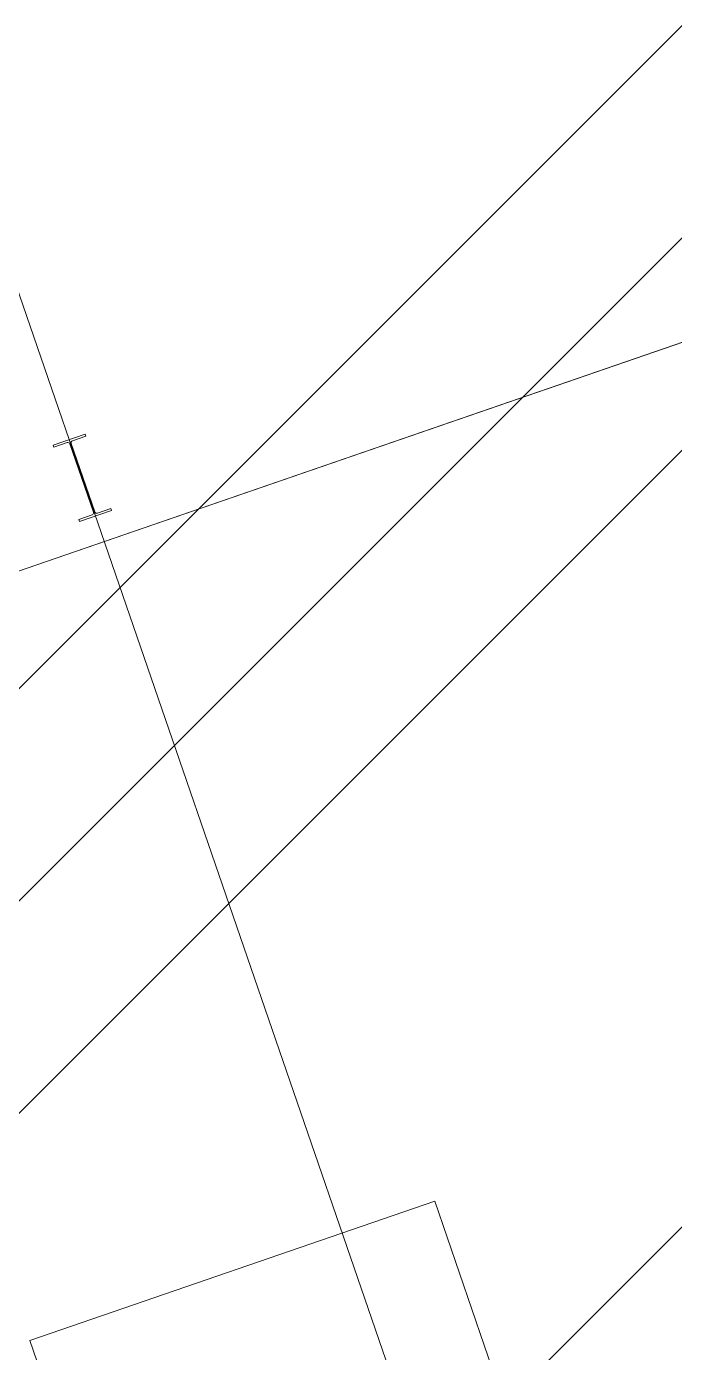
# Model space of a CAD drawing. Header units: millimetres. Extents: x 674 to 609626, y -20132 to 4061356.
# Drawn here: x 445372 to 449005, y 3976140 to 3983573 of the extents above; entities that cross this region are included whole.
import ezdxf

# ---------------------------------------------------------------- set-up
doc = ezdxf.new("R2010")
doc.units = ezdxf.units.MM
for name, color, linetype, lineweight in [('A-230-M_FLOOR', 192, 'Continuous', 13), ('S-280-M_STRUCT_FRAME', 12, 'Continuous', 13), ('Z-030-M_GRID', 191, 'Continuous', 13), ('Z-060-M_DETAIL', 92, 'Continuous', 25)]:
    doc.layers.add(name, color=color, linetype=linetype, lineweight=lineweight)

# ---------------------------------------------------------------- blocks, each defined once
blk = doc.blocks.new('Structural Framing 6 - Structural Framing 1-1639752-S0_021 - ROOF LOADING PLAN')
at = {"layer": 'S-280-M_STRUCT_FRAME', "lineweight": 5}
for p, q in [((-2378979.2, 3981288.2), (-2379158.8, 3981226.4)), ((-2379050, 3981250.4), (-2378975, 3981276.2)), ((-2378975, 3981276.2), (-2378979.2, 3981288.2)), ((-2379158.8, 3981226.4), (-2379154.7, 3981214.4)), ((-2379154.7, 3981214.4), (-2379079.6, 3981240.2)), ((-2379065.1, 3981233.1), (-2378933, 3980849.5)), ((-2378925, 3980852.2), (-2379057.1, 3981235.9)), ((-2378940.1, 3980835), (-2379015.1, 3980809.1)), ((-2379011, 3980797.1), (-2378831.3, 3980859)), ((-2378835.5, 3980871), (-2378910.5, 3980845.2)), ((-2378831.3, 3980859), (-2378835.5, 3980871)), ((-2379015.1, 3980809.1), (-2379011, 3980797.1))]:
    blk.add_line(p, q, dxfattribs=at)
for centre, start, end in [((-2379075.9, 3981229.4), 19.00041, 109.00041), ((-2379046.3, 3981239.6), 109.00041, 199.00041), ((-2378943.8, 3980845.7), 289.00041, 19.00041), ((-2378914.2, 3980855.9), 199.00041, 289.00041)]:
    blk.add_arc(centre, 11.4, start, end, dxfattribs=at)
blk = doc.blocks.new('25021-APA-ZZ-ZZ-M3-AR-000001_V3_rvt-2-S0_021 - ROOF LOADING PLAN')
at = {"layer": 'A-230-M_FLOOR', "lineweight": 5}
for p, q in [((-2386372, 3978103.6), (-2373995.2, 3982365.3)), ((-2379288.4, 3976206.4), (-2377019.2, 3976987.8)), ((-2377019.2, 3976987.8), (-2375847.1, 3973583.9)), ((-2378116.4, 3972802.5), (-2379288.4, 3976206.4))]:
    blk.add_line(p, q, dxfattribs=at)
at = {"layer": 'S-280-M_STRUCT_FRAME', "color": 253, "lineweight": 5}
blk.add_blockref('Structural Framing 6 - Structural Framing 1-1639752-S0_021 - ROOF LOADING PLAN', (0, 0), dxfattribs=at)

msp = doc.modelspace()

# ---------------------------------------------------------------- hatches: boundary and pattern name
at = {"layer": 'Z-060-M_DETAIL', "lineweight": 18}
h = msp.add_hatch(dxfattribs=at)
h.set_pattern_fill('FP_46', color=171, style=0, pattern_type=2)
h.set_pattern_definition([(45, (2824679.3, 0), (-3367.596, 3367.596), []), (45, (2825870, 0), (0, 6735.192), []), (45, (2823488.7, 0), (0, 6735.192), [])])
h.paths.add_polyline_path([(521463.5, 3967087.2), (526641.8, 3967087.2), (519221, 3993545.4), (507838.3, 3995964.9), (506690.8, 3999297.5), (504771.9, 3998993.5), (498761.8, 4037108.9), (471346.8, 4030276.5), (477409.9, 4012393.8), (477108.2, 4012291.6), (470444.5, 4031643.9), (413821.6, 4012146.7), (429337.1, 3967087.2), (517392.2, 3967087.2)])

# ---------------------------------------------------------------- linework, layer by layer
at = {"layer": 'Z-030-M_GRID'}
for p, q in [((458480, 3943881.9), (430330.3, 4025632.8)), ((485211.7, 3994254.7), (357494.6, 3950277.1))]:
    msp.add_line(p, q, dxfattribs=at)

# ---------------------------------------------------------------- block references
at = {"lineweight": 5}
msp.add_blockref('25021-APA-ZZ-ZZ-M3-AR-000001_V3_rvt-2-S0_021 - ROOF LOADING PLAN', (2824679.3, 0), dxfattribs=at)

doc.saveas('drawing.dxf')
